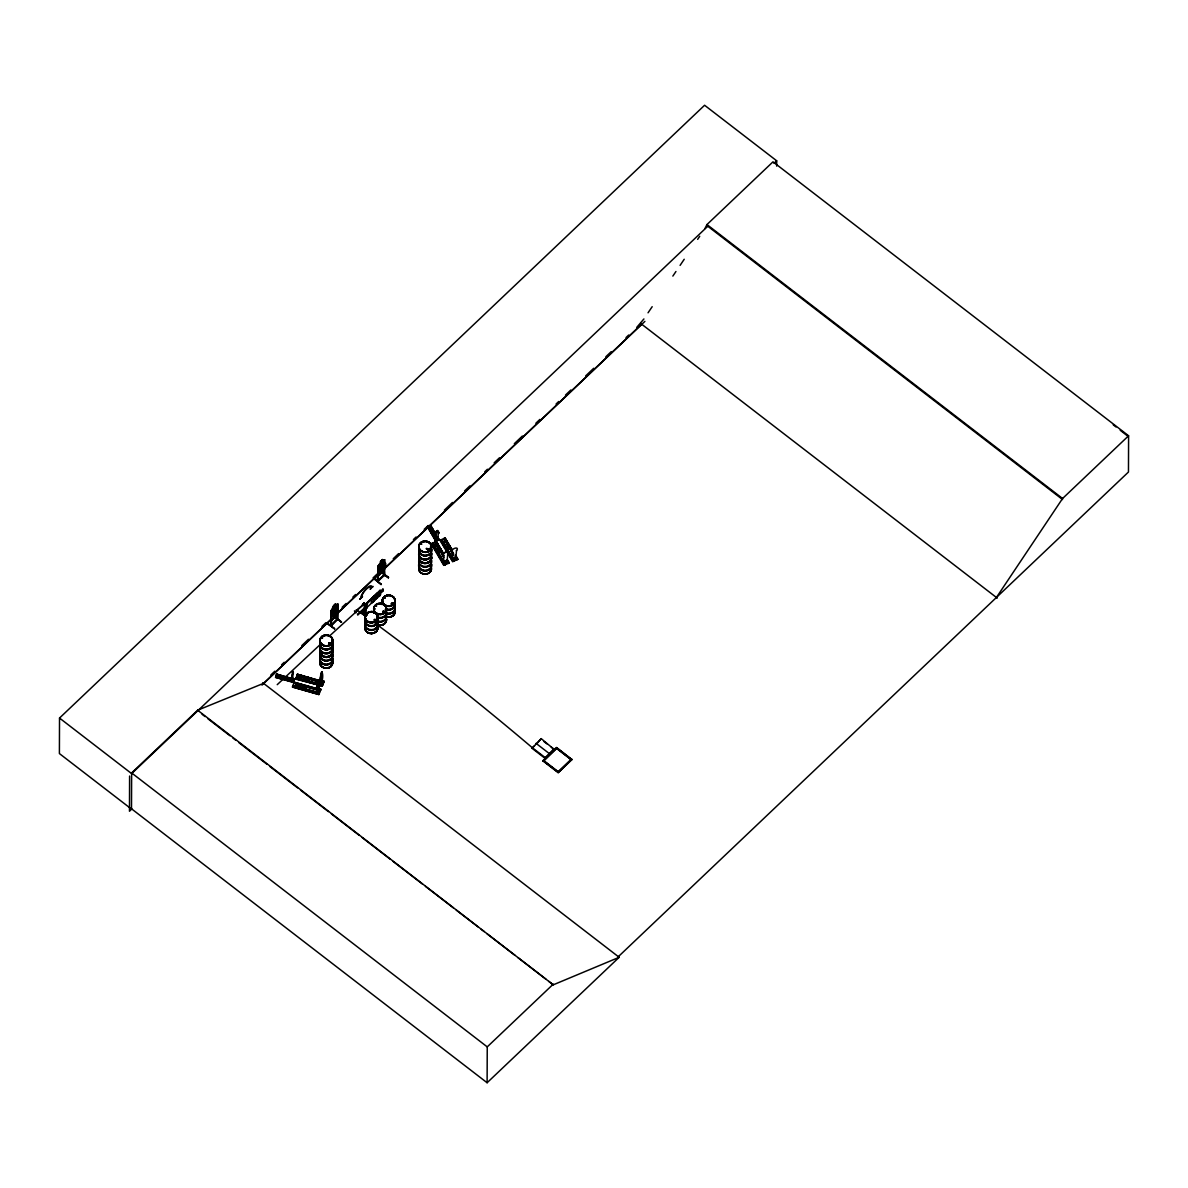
<?xml version="1.0" encoding="UTF-8"?>
<svg xmlns="http://www.w3.org/2000/svg" width="1188" height="1188" viewBox="0 0 1188 1188"><rect width="100%" height="100%" fill="white"/><g stroke="black" fill="none" stroke-linecap="round" stroke-linejoin="round"><path stroke-width="1.5" d="M776.67 166.112L776.685 160.796L704.588 105.257L59.519 718.057L59.4 753.563L131.497 809.102L131.63 772.942L197.654 710.216L553.266 984.822L619.171 957.29L618.428 956.563M129.596 776.046L129.477 811.241L131.794 809.043M197.654 710.216L263.558 683.352L330.843 619.438M294.208 679.699L276.492 674.799L294.268 679.595L276.715 674.131L294.416 679.18L292.56 678.125L294.253 679.328M277.443 677.427L278.512 674.754M278.631 677.754L279.7 675.096M280.427 678.274L281.497 675.601M282.016 678.719L283.086 676.061M283.798 679.224L284.868 676.566M293.273 681.407L275.646 676.922L276.715 674.131L276.433 675.126L294.075 680.085L294.416 679.18L293.273 682.031L275.854 676.566M294.282 682.298L320.745 689.738L294.312 682.224L293.748 683.694M297.074 687.6L298.678 683.605M297.342 674.428L323.908 681.823L297.371 674.249L300.059 675.185M298.44 679.18L300.059 675.007M299.762 688.357L301.366 684.362M301.841 675.512L300.237 679.863L301.841 675.512L304.529 676.462M302.138 689.04L303.742 685.045M302.925 680.442L304.529 676.269M306.905 676.952L305.301 681.303L306.905 676.952L309.593 677.888M307.989 681.882L309.593 677.709M292.708 686.471L319.052 694.059L319.141 692.753L316.468 691.98L316.335 693.228L317.939 689.055M295.515 684.184L320.225 691.074L320.626 688.892L317.953 688.134L316.454 692.723M319.334 692.292L319.839 689.471L319.334 692.292L320.077 689.53L320.062 691.089M319.631 684.08L322.304 685.565L319.498 684.392L319.498 685.328L321.116 680.219L323.789 680.976L323.685 682.402L297.475 674.309M320.612 689.976L320.626 688.892M320.983 681.288L321.116 680.219M322.497 684.377L323.002 681.556L322.497 684.377L323.24 681.615L323.225 683.174M298.678 676.269L323.359 683.249L323.789 680.976M326.997 622.928L334.645 628.808L326.626 623.255M330.813 611.493L331.69 611.107L330.813 611.493L330.695 625.764L337.734 619.096M337.347 619.304L330.947 625.972L331.393 619.78M331.615 625.408L331.229 624.591M335.744 607.439C329.952 614.137 337.466 603.4 335.744 609.37L337.258 607.84L331.987 612.815L331.348 618.874L331.2 610.558L333.457 606.073C336.828 600.638 334.511 608.211 337.095 604.306L337.971 604.232L337.199 614.864L332.016 619.958L331.333 618.74M331.66 619.988L331.021 625.467L336.798 619.587M333.457 607.9L333.383 606.088L335.729 604.009M333.665 609.652L333.665 611.389L331.987 612.815M333.947 609.518L335.283 608.211M335.64 603.95L335.64 605.895L336.768 605.405L336.753 612.072L333.561 616.572L332.447 616.26L332.462 612.993L333.59 611.404M337.288 620.091L337.496 618.785M337.244 620.062L336.902 612.8M337.184 620.106L337.541 605.108L337.184 605.895M337.377 619.334L337.511 612.206M337.882 604.172L337.823 619.438M333.873 616.097L341.52 622.274L333.917 616.275M341.565 621.963L334.229 616.023M364.657 608.271L357.484 614.627L364.731 608.078M361.746 610.988L366.84 615.191M364.107 602.776L362.414 605.227L364.107 602.776L364.315 603.756L357.009 610.394M365.28 614.018L364.568 614.612L364.716 605.256L365.132 615.087L365.013 605.152L366.008 605.672L364.404 605.746L365.696 604.677L365.162 615.191L366.008 603.593L377.502 593.064L366.35 604.38L367.003 603.148M364.716 605.85L365.473 604.514M365.845 605.538L365.785 614.552M366.335 608.523L366.053 603.638M366.691 608.182L366.557 603.727L366.721 608.271M367.092 603.697L366.706 602.94L367.047 603.667M373.789 578.482L381.081 584.659M377.22 597.594L366.023 608.404M378.467 570.21L378.215 566.468L377.472 581.318L384.511 574.636M378.482 566.661L377.739 581.526L378.244 580.071M380.442 566.943C371.532 577.516 391.639 550.846 383.991 570.418L378.809 575.512L377.977 566.112L382.506 559.563L380.249 561.701M384.556 574.591L377.472 580.68L378.215 566.468M378.452 573.759L378.022 580.665M373.878 601.41L371.547 602.94L379.893 595.634L380.665 590.213L379.833 590.436M380.739 565.072L382.076 563.765M381.437 568.339L383.382 564.731L381.957 568.102L383.427 568.74L381.511 568.918L379.581 572.482L381.036 568.993L379.655 568.339L381.482 568.161M382.506 561.315L382.343 559.637M382.417 559.503L382.432 561.449L383.546 560.959L383.546 567.626L380.338 572.126L379.239 571.814L379.195 565.102L380.323 563.439M382.521 564.731L382.61 563.053L380.294 565.146L379.239 568.547M382.981 591.015L382.907 589.203L382.981 591.015L380.576 593.094M384.348 574.264L383.843 575.72L383.679 570.121M383.843 575.72L384.585 560.855L383.709 561.241M384.288 571.309L384.556 575.096L377.918 581.422M382.417 561.241L384.674 559.726L384.63 575.081M380.665 571.948L388.357 577.516M438.179 540.124L429.774 525.942C434.793 523.581 421.295 529.536 430.62 525.334L436.174 534.912M428.408 528.081L431.467 526.774M430.561 531.897L433.635 530.457M430.62 525.334L438.149 540.139L439.174 539.694L437.333 536.516M431.407 533.338L434.466 532.016M444.475 565.043L443.763 565.354L431.274 544.059L436.575 541.758L443.688 553.95L436.219 541.535L431.63 543.51L444.074 565.117L449.064 563.053L447.267 560.008M435.447 535.046A2.287 1.054 -30.4 0 1 435.877 533.011L436.902 530.694M436.219 541.535L435.565 542.203M437.808 538.817L436.872 540.258M435.818 531.615L437.823 530.605L437.912 532.135A2.287 1.054 -30.4 0 1 438.327 533.813L438.268 533.709A2.287 1.054 -30.4 0 0 437.852 532.016L437.555 530.457M438.105 537.585L435.031 539.515L438.105 537.585L438.699 539.887M441.684 542.01L446.272 540.228M442.842 562.815L442.842 561.894L447.431 559.919L448.708 562.087L448.099 563.498M452.465 550.296L445.01 537.882L440.065 540.391L452.613 561.686L457.84 559.399L455.45 556.637M445.589 563.914L445.589 562.355C449.554 560.201 444.847 566.884 445.589 562.355M447.431 560.84L447.431 559.919M451.618 559.147L451.975 558.806M442.56 541.223L454.143 561.018L441.669 539.694L440.377 540.154L453.252 560.974M454.38 558.702L454.484 560.439L455.776 559.652L455.791 558.093L454.38 558.702L455.895 558.286L455.776 559.652M455.865 557.157L456.222 556.251L457.484 558.419L456.548 559.845M456.222 557.187L456.222 556.251M457.128 559.31L457.484 558.419M131.512 808.805L487.11 1082.743L487.243 1046.88L553.266 984.154M531.972 748.262L541.238 738.654L554.187 749.435L544.921 758.241L531.972 748.262L534.615 745.752M541.238 738.654L537.258 743.243M542.901 760.884L556.652 747.534L571.933 759.607L558.182 772.66L542.901 760.884L556.652 747.534M543.703 760.855L556.697 748.217L571.131 759.637L558.137 771.977L543.703 760.855L556.697 748.217M544.921 758.241L554.187 748.633M558.182 772.66L571.933 759.31M558.137 771.977L571.131 759.34M704.885 228.66L706.964 224.562L772.987 161.835L1128.6 435.773L1128.466 472.022L618.339 956.652L619.171 957.29L487.11 1082.743M996.42 597.475L1062.577 498.5L1128.6 435.773M318.978 680.59L318.622 689.857L317.374 692.307L317.181 686.04L317.582 692.366C321.191 684.882 318.339 672.616 317.181 686.04M322.245 671.666L320.537 684.392L320.344 678.125L320.745 684.451C325.304 675.007 320.522 665.77 320.552 678.185M293.124 679.269L293.481 680.887L293.822 679.001L293.956 679.759M322.334 682.669L321.399 682.432M322.512 682.833L322.423 682.12M291.847 675.972L292.293 680.858L293.154 673.477M291.966 676.388L292.04 674.962M293.258 672.631L293.288 673.507M316.914 685.045L317.389 686.1M320.24 677.739L322.067 671.74M319.527 690.287L319.037 690.124M322.587 682.833L322.809 682.09L322.988 682.877M322.052 637.317L322.394 638.208L322.616 637.303M322.438 637.956L321.859 637.511M329.492 643.926L329.21 643.243A6.504 5.554 0.2 0 1 330.65 643.955L330.442 644.252M330.591 643.332L329.477 644.178M367.166 614.716L367.3 614.3M374.294 620.73L374.413 619.869M374.279 619.794L375.853 620.492M376.24 605.628L375.631 606.118M375.779 606.311L376.611 606.073L375.943 605.583M382.655 611.894L383.442 611.107M384.14 597.906L385.12 598.203M384.348 611.761L383.501 612.369L383.189 611.315M384.793 598.099L384.689 597.401M391.372 603.86L391.936 604.039M392.916 603.044L392.441 604.187M420.701 543.926L421.681 544.059M420.894 543.525L421.591 544.163M427.814 549.435L429.403 550.118M428.111 549.688L428.586 550.178M429.462 550.222L429.031 549.064L429.7 549.836M438.268 533.709L437.897 538.55L435.848 539.426L435.387 534.942A2.287 1.054 -30.4 0 1 435.818 532.892L435.877 533.011M447.134 561.508L447.698 554.232A3.43 1.589 -30.4 0 0 447.698 551.722A3.43 1.589 -30.4 0 0 443.362 553.578A3.43 1.589 -30.4 0 0 443.362 556.088L444.06 562.815L447.134 561.508L443.97 562.652M456.474 550.564L455.91 557.84L452.851 559.162L452.153 552.42A3.43 1.589 -30.4 0 1 452.153 549.91A3.43 1.589 -30.4 0 1 456.489 548.054A3.43 1.589 -30.4 0 1 456.474 550.564L456.578 550.727M292.337 672.972L292.59 671.888M437.05 539.129L437.08 538.387L437.644 539.352M437.644 539.204L437.258 538.684M445.871 561.686L446.747 562.563M446.317 562.845L445.812 561.954L446.777 562.399M454.484 558.301C455.954 558.182 454.455 558.999 454.9 557.825M317.226 684.392L319.216 680.1M283.204 678.2L283.293 676.848M284.125 677.19L283.947 678.066M306.37 678.957L306.43 679.863M308.538 679.729L308.078 678.452M432.358 531.199L433.026 532.313M437.971 550.831L438.045 551.737M440.139 551.603L440.08 550.712M448.99 547.534L448.604 548.366M362.682 605.123L356.638 610.187M293.495 681.481L293.198 682.387L275.557 677.398L275.928 676.432M276.418 675.155L276.7 674.249M292.515 686.961L318.919 694.534L292.471 687.05L293.035 685.58L317.716 692.604M294.342 679.239L293.807 679.536M293.035 685.58L319.245 693.688M297.965 678.17L322.631 685.179L296.198 677.665L295.753 678.749L322.319 685.996L295.634 679.135L297.371 674.249M323.463 682.862L296.955 675.69M318.919 694.534L319.349 693.183M292.174 675.007L292.857 671.25L293.391 672.675M275.571 677.368L293.288 682.09M275.794 676.833L293.436 681.778M293.867 683.159L320.537 690.273L294.089 682.833M297.134 675.2L323.596 682.595M320.626 689.812L319.023 694L292.604 686.516L294.208 682.164M323.775 682.061L322.2 686.174M334.615 608.939L336.367 605.583L334.927 608.954M383.16 565.013L381.704 564.508L383.145 561.137L381.393 564.493M378.809 575.512L383.962 570.359L384.808 567.938M377.977 570.908L378.66 571.977L383.962 566.958L384.734 564.478M383.962 566.958L384.66 564.419M326.938 622.943L334.645 628.808M373.73 578.497L381.363 584.377L373.745 578.229M291.476 680.902L292.545 678.734M292.159 680.813L292.872 678.957M317.953 688.134L320.508 689.218M322.304 684.837L322.186 686.085L295.767 678.422L322.616 685.238M364.538 605.613L365.696 604.677M329.076 643.124L330.398 644.148M329.017 643.154L329.358 642.827A6.415 5.48 0.2 0 1 330.591 643.584L330.442 643.777M330.784 643.926L330.561 643.183M383.056 611.746L384.066 611.464M384.541 612.236L383.62 611.196M391.416 603.266L391.416 604.143M429.135 549.094L428.913 550.163L429.135 549.272M334.6 609.83L332.506 613.305L333.991 609.83L332.595 609.162L334.526 609.251M446.049 561.167L445.931 562.563M454.395 557.944L454.499 557.499M336.753 608.657L333.516 613.127L332.388 612.8L332.402 609.548L333.531 607.885M380.65 593.168L373.893 599.598L375.705 595.381L380.665 591.535M454.841 559.028L455.583 558.761M337.971 604.232L331.125 610.602L331.14 625.868M377.992 566.216L383.962 559.919M303.326 686.649L303.163 687.525M636.768 327.368L643.911 318.948M648.039 312.815L652.182 306.697M672.854 276.091L675.942 271.503M680.085 265.384L684.214 259.266M697.653 239.367L699.717 236.308M336.872 619.334L337.838 618.918M330.635 644.104L330.487 643.376M421.309 543.436L420.804 544.208M366.929 614.077L367.404 613.958M383.026 612.369L384.481 612.147M373.893 596.168L371.651 598.901L371.547 602.94L371.636 598.811L379.863 590.347M436.323 540.926L427.561 526.833L435.729 541.193M428.155 526.507L436.679 540.778L428.393 526.536L427.561 526.759M432.165 543.673L432.892 543.361L445.307 564.716L433.783 544.891M443.985 557.632L434.957 542.456L435.654 542.174M436.545 541.787L443.302 554.009M443.748 538.803L445.351 538.105M453.801 560.944L452.91 561.419L440.778 540.08M456.341 560.053L455.167 556.741M437.258 539.07L436.798 538.535M306.682 678.541L306.326 679.61M438.105 550.757L439.426 550.222L440.199 551.351M440.02 551.678L438.045 551.588M293.495 681.526L275.854 676.492M292.931 685.773L319.483 693.064L292.901 685.847M380.457 565.206L382.536 563.186M333.576 611.909L335.655 609.889L335.64 613.157L333.561 615.176L333.531 608.464L335.64 606.474L335.625 609.726L333.516 611.731M382.521 564.924L384.749 563.35M382.447 565.443L380.368 567.463L380.353 570.73L382.432 568.71L382.417 562.028L380.323 564.018L380.309 567.285L382.417 565.28M331.987 619.78L337.258 614.864M364.315 602.94L362.429 604.41M366.082 604.128L377.502 593.064M364.939 605.999L365.696 605.271M357.915 614.953L364.3 608.048M707.796 226.24L131.63 773.611L59.519 718.057M774.041 163.305L776.685 160.796M270.805 675.036L274.829 671.205M281.556 664.82L284.259 662.265M301.752 645.648L308.479 639.248M321.933 626.477L325.958 622.631M342.114 607.291L346.139 603.459M352.881 597.074L355.568 594.52M373.062 577.903L377.086 574.056M393.243 558.731L398.619 553.608M413.424 539.545L416.112 536.991M424.19 529.328L428.215 525.497M444.371 510.157L452.435 502.479M464.553 490.986L469.928 485.862M484.734 471.799L487.422 469.245M494.149 462.86L499.524 457.751M514.33 443.688L522.408 436.011M535.862 423.24L539.901 419.394M556.043 404.054L558.731 401.499M565.458 395.114L570.834 390.006M585.639 375.943L593.718 368.265M605.821 356.771L611.211 351.648M626.002 337.6L628.69 335.031M336.219 614.33L377.933 574.71M384.66 568.31L641.639 324.176M262.013 685.12L330.531 620.032M337.258 613.647L644.906 321.369M384.273 574.339L384.036 575.616M383.858 575.348L377.799 581.021M388.298 577.828L381.036 571.577M380.576 591.476L382.996 589.263M277.22 684.674L320.359 644.401M379.64 568.577L380.784 565.369L379.373 564.716L381.229 564.567M329.581 635.936L356.029 611.894L354.41 610.974L356.014 612.83L356.029 611.894M427.977 549.079L428.927 548.826M392.931 604.157L391.476 604.053M375.646 620.567L374.547 620.745M430.843 525.497L429.789 525.942M444.743 538.372L453.578 553.623M444.713 564.968L433.056 545.203M453.504 561.3L441.847 541.535M454.143 561.018L441.312 539.649M457.781 559.444L455.167 554.826M445.916 562.117L446.049 562.8M388.372 577.724L380.665 571.651M308.212 679.996L306.816 680.085M303.519 686.605L304.915 686.367L304.796 688.208M432.18 531.155L432.105 532.373M438.298 550.564L439.916 550.638M448.604 548.217L447.223 548.292M365.236 606.222L364.404 605.598L364.523 614.745L365.132 614.062M382.447 564.864L383.561 564.359L380.309 568.681L379.18 568.354M335.655 609.31L336.768 608.82M435.892 540.347C434.793 541.832 437.659 540.288 435.892 541.03L427.561 526.64M438.951 539.025L436.115 540.733M452.762 558.999L455.821 557.677M448.708 562.087L444.104 564.048L444.119 565.087L445.366 564.656L432.521 543.317M374.428 619.379L375.957 620.062M374.576 619.542L375.631 619.468M330.086 644.044L330.353 642.782M306.935 678.541L307.811 678.496M304.054 686.219L303.267 687.763M432.863 532.313L432.105 532.283M447.624 546.525L446.822 548.069M439.575 552.019L438.431 551.96M428.155 526.566L435.892 540.971L439.189 539.679M337.14 607.87L337.956 607.632M383.843 559.949L384.674 559.726M391.936 602.865L392.693 602.925M392.53 604.38L391.624 604.217M383.338 611.033L384.11 611.092M304.514 688.134L303.267 687.614M331.021 625.378L336.798 619.438M438.342 539.901L430.264 525.735M440.466 540.109L452.91 561.33M304.217 688.164L303.43 687.837M320.983 680.546L323.671 681.303M357.098 611.211L357.113 609.934L356.014 610.083M448.708 546.985L447.921 546.51L446.733 547.831M362.043 610.929L365.934 613.854M361.701 611.003L366.884 614.864M366.038 615.696L360.929 611.746L366.082 615.919M706.964 224.562L1062.577 498.5M706.964 225.601L1062.562 499.539M640.807 323.537L997.252 598.113M380.709 571.636L388.654 577.472M380.724 594.342L379.922 595.663M556.652 747.831L571.933 759.607M556.697 748.514L571.131 759.637M544.104 741.683L546.985 743.896M551.306 747.222L554.187 749.435M536.055 743.361L549.005 753.341M544.921 757.424L531.972 747.445A1281.689 505.449 45.1 0 0 375.052 623.21M543.703 760.558L558.152 771.68M542.901 760.587L558.182 772.363M337.095 611.33L331.883 616.424L331.185 615.354M262.726 682.714L619.171 957.29M202.064 714.27L205.004 716.542M207.945 718.799L229.982 735.788M232.922 738.045L235.863 740.317M238.803 742.574L266.721 764.077M269.661 766.349L297.579 787.852M300.519 790.124L328.437 811.627M331.378 813.884L359.296 835.402M362.236 837.659L390.154 859.162M393.094 861.434L422.483 884.065M425.423 886.337L453.341 907.84M456.281 910.112L478.319 927.086M481.259 929.343L484.199 931.615M487.139 933.872L515.057 955.39M517.998 957.647L545.916 979.15M548.856 981.422L553.266 984.822M131.63 772.942L487.243 1046.88M1113.23 424.814L1116.022 426.997M1120.21 430.264L1127.204 435.714M377.962 570.76L378.72 571.874M331.259 615.265L331.927 616.32M445.01 537.882L452.183 550.296M455.702 556.296L457.529 559.429M444.951 538.179L452.079 550.341M455.657 556.43L457.439 559.474M453.356 553.712L444.104 538.52L453.074 553.727M444.639 540.317L453.668 555.494M447.698 554.232L447.787 554.395A3.43 1.589 -30.4 0 0 447.802 551.885A3.43 1.589 -30.4 0 0 443.466 553.742A3.43 1.589 -30.4 0 0 443.451 556.251L435.268 542.218M430.011 525.69L438.521 539.976M446.911 559.964L448.945 563.127M446.866 560.083L448.648 563.127M436.739 543.599L443.985 555.732M436.456 543.733L443.688 555.85M435.313 542.099L443.391 555.865M432.878 545.262L444.461 565.057L431.63 543.51M329.314 643.703L329.195 643.391A6.4 5.48 0.2 0 1 330.576 644.238M357.543 610.424A1281.689 505.449 45.1 0 1 364.835 615.726M430.487 551.455A6.4 5.48 0.2 0 1 426.284 559.815A6.4 5.48 0.2 0 1 418.859 553.281M426.447 549.079A6.4 5.48 0.2 0 1 429.403 550.356M430.576 551.173A6.504 5.554 0.2 0 1 426.314 559.667A6.504 5.554 0.2 0 1 418.755 553.044M426.462 548.767A6.504 5.554 0.2 0 1 429.462 550.074M430.591 547.252A6.504 5.554 0.2 0 1 426.329 555.746A6.504 5.554 0.2 0 1 418.77 549.123M430.502 550.787A6.415 5.48 0.2 0 1 426.299 559.162A6.415 5.48 0.2 0 1 418.844 552.628M426.447 548.411A6.415 5.48 0.2 0 1 429.417 549.702M430.516 547.519A6.415 5.48 0.2 0 1 426.299 555.91A6.415 5.48 0.2 0 1 418.859 549.361M430.576 550.98A6.504 5.554 0.2 0 1 426.314 559.474A6.504 5.554 0.2 0 1 418.755 552.836M426.477 548.559A6.504 5.554 0.2 0 1 429.477 549.866M430.591 547.059A6.504 5.554 0.2 0 1 426.329 555.553A6.504 5.554 0.2 0 1 418.77 548.915M430.502 546.881A6.4 5.48 0.2 0 1 426.299 555.241A6.4 5.48 0.2 0 1 418.874 548.707M418.829 556.726A6.43 5.495 0.2 0 0 426.284 563.275A6.43 5.495 0.2 0 0 430.487 554.885A6.386 5.465 0.2 0 1 427.086 562.934A6.386 5.465 0.2 0 1 418.725 558.018M430.442 562.622A6.4 5.48 0.2 0 1 426.254 570.983A6.4 5.48 0.2 0 1 418.815 564.449M430.531 562.34A6.504 5.554 0.2 0 1 426.269 570.834A6.504 5.554 0.2 0 1 418.725 564.211M430.457 565.755A6.43 5.495 0.2 0 1 426.24 574.146A6.43 5.495 0.2 0 1 418.785 567.597M430.546 558.419A6.504 5.554 0.2 0 1 426.284 566.914A6.504 5.554 0.2 0 1 418.74 560.291M430.457 561.954A6.415 5.48 0.2 0 1 426.254 570.329A6.415 5.48 0.2 0 1 418.815 563.795M430.472 558.687A6.415 5.48 0.2 0 1 426.269 567.077A6.415 5.48 0.2 0 1 418.829 560.528M430.531 562.147A6.504 5.554 0.2 0 1 426.269 570.641A6.504 5.554 0.2 0 1 418.725 564.003M430.457 558.048A6.4 5.48 0.2 0 1 426.269 566.409A6.4 5.48 0.2 0 1 418.844 559.875M332.388 646.628A6.4 5.48 0.2 0 1 326.641 653.771A6.4 5.48 0.2 0 1 320.032 647.163M331.749 645.054A6.504 5.554 0.2 0 1 327.487 653.549A6.504 5.554 0.2 0 1 319.943 646.925M332.373 649.895A6.4 5.48 0.2 0 1 326.626 657.053A6.4 5.48 0.2 0 1 320.032 650.445A6.386 5.465 0.2 0 0 326.626 657.053A6.386 5.465 0.2 0 0 332.358 649.91M320.032 650.222A6.4 5.48 0.2 0 0 326.626 656.83A6.43 5.495 0.2 0 0 332.402 649.762A6.4 5.48 0.2 0 1 326.626 656.83A6.43 5.495 0.2 0 1 320.003 650.311A6.371 5.45 0.2 0 0 326.626 656.816A6.371 5.45 0.2 0 0 332.343 649.688M331.764 641.134A6.504 5.554 0.2 0 1 327.502 649.628A6.504 5.554 0.2 0 1 319.958 643.005M332.402 645.96A6.415 5.48 0.2 0 1 326.641 653.133A6.415 5.48 0.2 0 1 320.032 646.51M331.69 641.401A6.415 5.48 0.2 0 1 327.487 649.791A6.415 5.48 0.2 0 1 320.032 643.243M331.749 644.861A6.504 5.554 0.2 0 1 327.487 653.355A6.504 5.554 0.2 0 1 319.943 646.718M329.254 642.931A6.504 5.554 0.2 0 1 330.65 643.748M331.764 640.941A6.504 5.554 0.2 0 1 327.502 649.435A6.504 5.554 0.2 0 1 319.958 642.797M331.675 640.763A6.4 5.48 0.2 0 1 327.487 649.123A6.4 5.48 0.2 0 1 320.047 642.589M332.388 650.059A6.43 5.495 0.2 0 1 326.626 657.246A6.43 5.495 0.2 0 1 320.003 650.608M332.343 657.796A6.4 5.48 0.2 0 1 326.596 664.938A6.4 5.48 0.2 0 1 320.003 658.33M331.704 656.221A6.504 5.554 0.2 0 1 327.442 664.716A6.504 5.554 0.2 0 1 319.899 658.093M332.328 661.063A6.4 5.48 0.2 0 1 326.581 668.22A6.43 5.495 0.2 0 1 319.958 661.612A6.43 5.495 0.2 0 0 326.581 668.116A6.43 5.495 0.2 0 0 332.358 660.929A6.43 5.495 0.2 0 1 326.581 668.25A6.4 5.48 0.2 0 1 319.988 661.627A6.386 5.465 0.2 0 0 326.581 668.22A6.4 5.48 0.2 0 0 332.328 661.077A6.386 5.465 0.2 0 1 326.581 668.22A6.4 5.48 0.2 0 1 319.988 661.612M332.373 650.267A6.4 5.48 0.2 0 1 326.626 657.424A6.4 5.48 0.2 0 1 320.032 650.816A6.371 5.45 0.2 0 0 326.626 657.395A6.371 5.45 0.2 0 0 332.343 650.267M332.313 660.855A6.371 5.45 0.2 0 1 326.581 667.983A6.371 5.45 0.2 0 1 320.018 661.404M331.719 652.301A6.504 5.554 0.2 0 1 327.457 660.795A6.504 5.554 0.2 0 1 319.914 654.172M332.358 657.127A6.415 5.48 0.2 0 1 326.596 664.3A6.415 5.48 0.2 0 1 319.988 657.677M332.373 653.875A6.415 5.48 0.2 0 1 326.611 661.033A6.415 5.48 0.2 0 1 320.003 654.41M331.704 656.028A6.504 5.554 0.2 0 1 327.442 664.523A6.504 5.554 0.2 0 1 319.899 657.885M331.719 652.108A6.504 5.554 0.2 0 1 327.457 660.602A6.504 5.554 0.2 0 1 319.914 653.964M332.358 653.222A6.4 5.48 0.2 0 1 326.611 660.365A6.4 5.48 0.2 0 1 320.018 653.756M394.832 606.519A6.504 5.554 0.2 0 1 392.872 612.459A6.504 5.554 0.2 0 1 385.699 613.186M394.728 606.771A6.4 5.48 0.2 0 1 392.812 612.622A6.4 5.48 0.2 0 1 385.744 613.335M385.729 616.394A6.4 5.48 0.2 0 0 395.025 611.226A6.371 5.45 0.2 0 1 385.744 616.364A6.43 5.495 0.2 0 0 392.812 615.785A6.43 5.495 0.2 0 0 394.743 609.904A6.43 5.495 0.2 0 1 392.812 615.919A6.43 5.495 0.2 0 1 385.729 616.631A6.386 5.465 0.2 0 0 395.01 611.464M394.713 610.038A6.4 5.48 0.2 0 1 392.797 615.889A6.4 5.48 0.2 0 1 385.729 616.602M394.847 602.598A6.504 5.554 0.2 0 1 392.886 608.538A6.504 5.554 0.2 0 1 385.714 609.266M382.165 604.603A6.504 5.554 0.2 0 1 382.863 601.781M394.743 606.103A6.415 5.48 0.2 0 1 392.812 611.969A6.415 5.48 0.2 0 1 385.744 612.681M394.758 602.851A6.415 5.48 0.2 0 1 392.827 608.716A6.415 5.48 0.2 0 1 385.758 609.429M382.388 603.4A6.415 5.48 0.2 0 1 382.952 602.049M394.832 606.311A6.504 5.554 0.2 0 1 392.872 612.251A6.504 5.554 0.2 0 1 385.699 612.978M394.847 602.39A6.504 5.554 0.2 0 1 392.886 608.345A6.504 5.554 0.2 0 1 385.714 609.058M382.165 604.395A6.504 5.554 0.2 0 1 382.863 601.588M394.743 602.197A6.4 5.48 0.2 0 1 392.827 608.048A6.4 5.48 0.2 0 1 385.758 608.761M382.269 604.157A6.4 5.48 0.2 0 1 382.967 601.395M385.506 613.171A6.504 5.554 0.2 0 1 384.882 619.913A6.504 5.554 0.2 0 1 377.101 621.146M385.417 613.647A6.4 5.48 0.2 0 1 384.808 620.284A6.4 5.48 0.2 0 1 377.145 621.502M377.145 624.532A6.371 5.45 0.2 0 0 384.778 623.329A6.4 5.48 0.2 0 0 385.402 616.706A6.371 5.45 0.2 0 1 384.778 623.329A6.4 5.48 0.2 0 1 377.145 624.561A6.43 5.495 0.2 0 0 384.823 623.448A6.43 5.495 0.2 0 0 385.432 616.78A6.4 5.48 0.2 0 1 384.793 623.566A6.4 5.48 0.2 0 1 377.145 624.769A6.386 5.465 0.2 0 0 384.793 623.566A6.386 5.465 0.2 0 0 385.402 616.928M385.521 609.444A6.504 5.554 0.2 0 1 384.897 616.201A6.504 5.554 0.2 0 1 377.116 617.433M373.581 612.756A6.504 5.554 0.2 0 1 375.23 608.746M385.432 612.978A6.415 5.48 0.2 0 1 384.823 619.631A6.415 5.48 0.2 0 1 377.145 620.849M385.447 609.711A6.415 5.48 0.2 0 1 384.838 616.379A6.415 5.48 0.2 0 1 377.16 617.582M373.671 612.993A6.415 5.48 0.2 0 1 374.354 610.216M385.432 609.073A6.4 5.48 0.2 0 1 384.823 615.711A6.4 5.48 0.2 0 1 377.16 616.914M373.685 612.325A6.4 5.48 0.2 0 1 374.369 609.563M377.442 623.18A6.4 5.48 0.2 0 1 371.696 630.338A6.4 5.48 0.2 0 1 365.102 623.73M377.546 622.928A6.504 5.554 0.2 0 1 370.864 630.189A6.504 5.554 0.2 0 1 365.577 622.126M377.442 626.239A6.4 5.48 0.2 0 1 371.696 633.397A6.4 5.48 0.2 0 1 365.087 626.789A6.43 5.495 0.2 0 0 371.696 633.501A6.4 5.48 0.2 0 0 377.442 626.462A6.386 5.465 0.2 0 1 371.696 633.605A6.4 5.48 0.2 0 1 365.087 627.012A6.386 5.465 0.2 0 0 371.696 633.605A6.43 5.495 0.2 0 0 377.457 626.328A6.371 5.45 0.2 0 1 371.696 633.382A6.371 5.45 0.2 0 1 365.117 626.804M376.834 617.701A6.504 5.554 0.2 0 1 371.725 626.284A6.504 5.554 0.2 0 1 365.592 618.206M377.457 622.527A6.415 5.48 0.2 0 1 371.71 629.699A6.415 5.48 0.2 0 1 365.087 623.076M377.472 619.26A6.415 5.48 0.2 0 1 371.71 626.432A6.415 5.48 0.2 0 1 365.102 619.809M376.834 617.508A6.504 5.554 0.2 0 1 371.725 626.076A6.504 5.554 0.2 0 1 365.592 617.998M377.472 618.606A6.4 5.48 0.2 0 1 371.725 625.764A6.4 5.48 0.2 0 1 365.117 619.156M295.277 687.095L296.896 682.922L295.277 687.095M304.826 689.797L306.43 685.625L304.826 689.797M333.917 606.073L335.268 604.796L333.917 606.073M375.705 596.242L375.69 597.876L379.908 593.881L379.908 592.248L375.705 596.242M380.695 561.627L382.061 560.35L380.695 561.627M381.794 590.748L381.779 591.802L382.536 590.035L381.794 590.748M428.972 529.046L432.031 527.739L428.972 529.046M429.818 530.487L432.878 529.18L429.818 530.487M432.892 545.678L437.496 543.703L432.892 545.678M433.739 547.119L438.342 545.144L433.739 547.119M435.016 549.272L439.605 547.312L435.016 549.272M436.13 551.202L440.718 549.227L436.13 551.202M437.392 553.356L441.995 551.395L437.392 553.356M442.53 543.451L447.119 541.49L442.53 543.451M443.792 545.619L448.396 543.644L443.792 545.619M444.921 547.534L449.51 545.559L444.921 547.534M446.183 549.702L450.772 547.727L446.183 549.702M374.487 599.094L379.789 594.431L377.739 594.95L379.804 591.505L377.205 595.084L374.621 596.361L376.73 595.886L374.487 599.094M336.664 613.112L334.734 613.364L332.788 616.928L334.259 613.439L332.863 612.785L334.689 612.607L336.59 609.177L335.179 612.548L336.664 613.112M337.867 608.865L337.125 611.389L337.867 608.865M362.459 596.643L359.697 599.301L360.647 598.381A8.643 2.955 -52.9 0 1 366.379 588.387A8.643 2.955 -52.9 0 1 372.082 587.317L373.032 586.412L370.107 589.248L371.042 588.327A7.217 2.465 -52.9 0 0 366.29 589.203A7.217 2.465 -52.9 0 0 361.494 597.564L362.459 596.643M360.603 612.325L365.696 616.29L360.603 612.325M426.284 563.082A6.4 5.48 0.2 0 0 430.472 554.722A6.43 5.495 0.2 0 1 426.284 562.978A6.4 5.48 0.2 0 1 418.844 556.563A6.43 5.495 0.2 0 0 426.284 562.978M420.864 550.623A6.4 5.48 0.2 0 0 431.407 547.698A6.4 5.48 0.2 0 0 423.166 541.357A6.43 5.495 0.2 0 0 420.849 550.653A6.43 5.495 0.2 0 0 431.437 547.846A6.43 5.495 0.2 0 0 423.166 541.357A6.4 5.48 0.2 0 0 420.864 550.623A6.386 5.465 0.2 0 0 431.393 547.713A6.386 5.465 0.2 0 0 423.166 541.372A6.386 5.465 0.2 0 0 420.879 550.623M427.086 562.696A6.4 5.48 0.2 0 0 430.472 554.514A6.371 5.45 0.2 0 1 427.086 562.667A6.4 5.48 0.2 0 1 418.725 557.766A6.371 5.45 0.2 0 0 427.086 562.667M420.864 550.965A6.4 5.48 0.2 0 0 431.407 548.039A6.4 5.48 0.2 0 0 423.166 541.698A6.4 5.48 0.2 0 0 420.864 550.965A6.371 5.45 0.2 0 0 431.378 548.039A6.371 5.45 0.2 0 0 423.18 541.713A6.371 5.45 0.2 0 0 420.879 550.95M423.166 541.476A6.43 5.495 0.2 0 0 420.849 550.787A6.43 5.495 0.2 0 0 431.437 547.727A6.43 5.495 0.2 0 0 423.166 541.476M426.24 574.042A6.4 5.48 0.2 0 0 430.442 565.681A6.371 5.45 0.2 0 1 426.24 574.012A6.4 5.48 0.2 0 1 418.815 567.508A6.371 5.45 0.2 0 0 426.24 574.012M427.086 563.275A6.4 5.48 0.2 0 0 430.472 555.093A6.371 5.45 0.2 0 1 427.086 563.261A6.4 5.48 0.2 0 1 418.711 558.36A6.371 5.45 0.2 0 0 427.086 563.261M322.052 644.505A6.4 5.48 0.2 0 0 332.581 641.579A6.4 5.48 0.2 0 0 324.339 635.238A6.43 5.495 0.2 0 0 322.022 644.535A6.43 5.495 0.2 0 0 332.61 641.609A6.43 5.495 0.2 0 0 324.339 635.238A6.4 5.48 0.2 0 0 322.052 644.505A6.386 5.465 0.2 0 0 332.566 641.594A6.386 5.465 0.2 0 0 324.354 635.253A6.386 5.465 0.2 0 0 322.052 644.505M322.052 644.846A6.4 5.48 0.2 0 0 332.581 641.921A6.4 5.48 0.2 0 0 324.339 635.58A6.4 5.48 0.2 0 0 322.052 644.846A6.371 5.45 0.2 0 0 332.551 641.921A6.371 5.45 0.2 0 0 324.354 635.595A6.371 5.45 0.2 0 0 322.067 644.832M322.022 644.668A6.43 5.495 0.2 0 0 332.61 641.728A6.43 5.495 0.2 0 0 324.339 635.357A6.43 5.495 0.2 0 0 322.022 644.668M384.392 604.662A6.4 5.48 0.2 0 0 394.936 601.737A6.4 5.48 0.2 0 0 386.694 595.381A6.43 5.495 0.2 0 0 384.377 604.692A6.43 5.495 0.2 0 0 394.951 601.871A6.43 5.495 0.2 0 0 386.679 595.381A6.4 5.48 0.2 0 0 384.392 604.662A6.386 5.465 0.2 0 0 394.921 601.737A6.386 5.465 0.2 0 0 386.694 595.396A6.386 5.465 0.2 0 0 384.407 604.662M384.392 604.989A6.4 5.48 0.2 0 0 394.936 602.078A6.4 5.48 0.2 0 0 386.694 595.723A6.4 5.48 0.2 0 0 384.392 604.989A6.371 5.45 0.2 0 0 394.906 602.064A6.371 5.45 0.2 0 0 386.694 595.752A6.371 5.45 0.2 0 0 384.407 604.974M386.679 595.5A6.43 5.495 0.2 0 0 384.377 604.811A6.43 5.495 0.2 0 0 394.951 601.752A6.43 5.495 0.2 0 0 386.679 595.5M375.794 612.815A6.4 5.48 0.2 0 0 386.338 609.889A6.4 5.48 0.2 0 0 378.096 603.549A6.4 5.48 0.2 0 0 375.794 612.815A6.386 5.465 0.2 0 0 386.323 609.904A6.386 5.465 0.2 0 0 378.111 603.563A6.386 5.465 0.2 0 0 375.809 612.815M375.794 613.157A6.4 5.48 0.2 0 0 386.338 610.231A6.4 5.48 0.2 0 0 378.096 603.89A6.4 5.48 0.2 0 0 375.794 613.157A6.371 5.45 0.2 0 0 386.308 610.231A6.371 5.45 0.2 0 0 378.111 603.905A6.371 5.45 0.2 0 0 375.824 613.142M375.779 612.978A6.43 5.495 0.2 0 0 386.367 610.038A6.43 5.495 0.2 0 0 378.096 603.667A6.43 5.495 0.2 0 0 375.779 612.978M367.107 621.072A6.4 5.48 0.2 0 0 377.65 618.146A6.4 5.48 0.2 0 0 369.409 611.805A6.415 5.48 0.2 0 0 367.107 621.101A6.415 5.48 0.2 0 0 377.665 618.176A6.415 5.48 0.2 0 0 369.409 611.805A6.4 5.48 0.2 0 0 367.107 621.072A6.386 5.465 0.2 0 0 377.636 618.161A6.386 5.465 0.2 0 0 369.409 611.82A6.386 5.465 0.2 0 0 367.122 621.072M367.107 621.413A6.4 5.48 0.2 0 0 377.65 618.488A6.4 5.48 0.2 0 0 369.409 612.147A6.4 5.48 0.2 0 0 367.107 621.413A6.371 5.45 0.2 0 0 377.621 618.488A6.371 5.45 0.2 0 0 369.423 612.162A6.371 5.45 0.2 0 0 367.137 621.398M367.092 621.22A6.43 5.495 0.2 0 0 377.68 618.28A6.43 5.495 0.2 0 0 369.409 611.909A6.43 5.495 0.2 0 0 367.092 621.22"/></g></svg>
